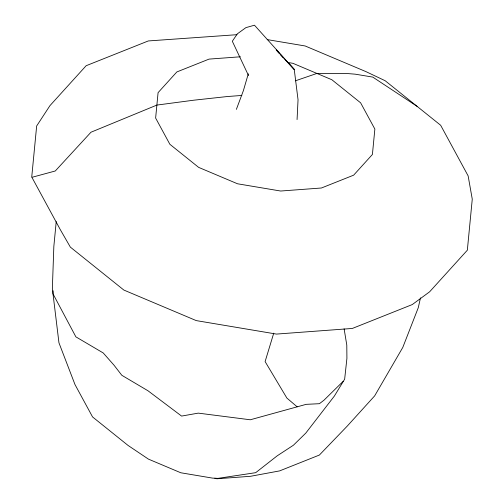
<?xml version="1.0" encoding="UTF-8"?>
<svg xmlns="http://www.w3.org/2000/svg" width="504" height="504" viewBox="0 0 504 504"><rect width="100%" height="100%" fill="white"/><g stroke="black" fill="none" stroke-linecap="round" stroke-linejoin="round"><path stroke-width="0.76" d="M53.14 290.751L53.002 293.863L75.883 336.855L103.225 352.957L113.986 365.154L121.823 375.291L148.006 390.783L181.585 416.077L198.274 413.129L250.28 419.782L306.186 404.34L319.416 403.698L324.003 400.182L343.199 381.301M297.07 119.587L298.04 99.76L294.242 69.432L276.23 49.959M31.739 177.011L36.66 125.975L49.953 105.638L86.146 65.715L148.302 40.944L237 34.688M56.227 221.602L53.84 246.45L52.359 288.546L58.955 342.827L74.989 384.565L92.566 416.947L128.06 445.441L148.428 459.119L180.791 472.771L212.581 478.113L218.005 478.359L255.686 472.676L277.231 455.811L293.41 445.227L305.783 433.106L334.373 396.049L344.654 379.172L346.916 358.344L346.79 345.07L344.112 328.841M420.487 297.858L418.282 307.679L402.791 347.42L374.661 395.867L347.338 426.006L319.378 455.055L279.613 470.9L250.589 476.28L216.89 478.781L214.824 478.214M248.308 73.792L243.407 90.581L236.37 109.393M273.741 333.157L265.11 361.582L286.877 398.053L297.165 406.835M295.35 80.835L316.915 73.433L348.176 73.609L355.213 74.176L372.746 77.087L417.041 106.312M267.202 39.596L305.153 45.971L365.935 71.618L385.182 80.741L440.66 125.269L468.134 175.89L472.261 199.156L467.34 250.198L429.641 291.784L412.285 304.561L352.334 328.451L276.469 334.083L196.245 320.601L123.864 290.065L70.352 247.118L60.354 229.742L31.909 177.326L55.276 170.988L90.985 132.218L156.883 105.078L193.53 100.227L227.191 96.547L241.851 95.439M240.427 56.782L209.059 59.107L176.841 71.946L158.08 92.648L155.629 118.049L169.873 144.289L198.633 167.372L237.535 183.784L280.659 191.029L321.432 187.998L353.651 175.165L372.412 154.463L374.863 129.062L360.618 102.822L331.859 79.739L292.956 63.328L287.563 62.42M277.206 51.143L279.336 53.43M280.4 54.571L283.059 57.431M285.188 59.718L294.242 69.432L254.47 25.2L245.889 27.644L237.296 33.875L232.319 41.259L248.51 75.562"/></g></svg>
